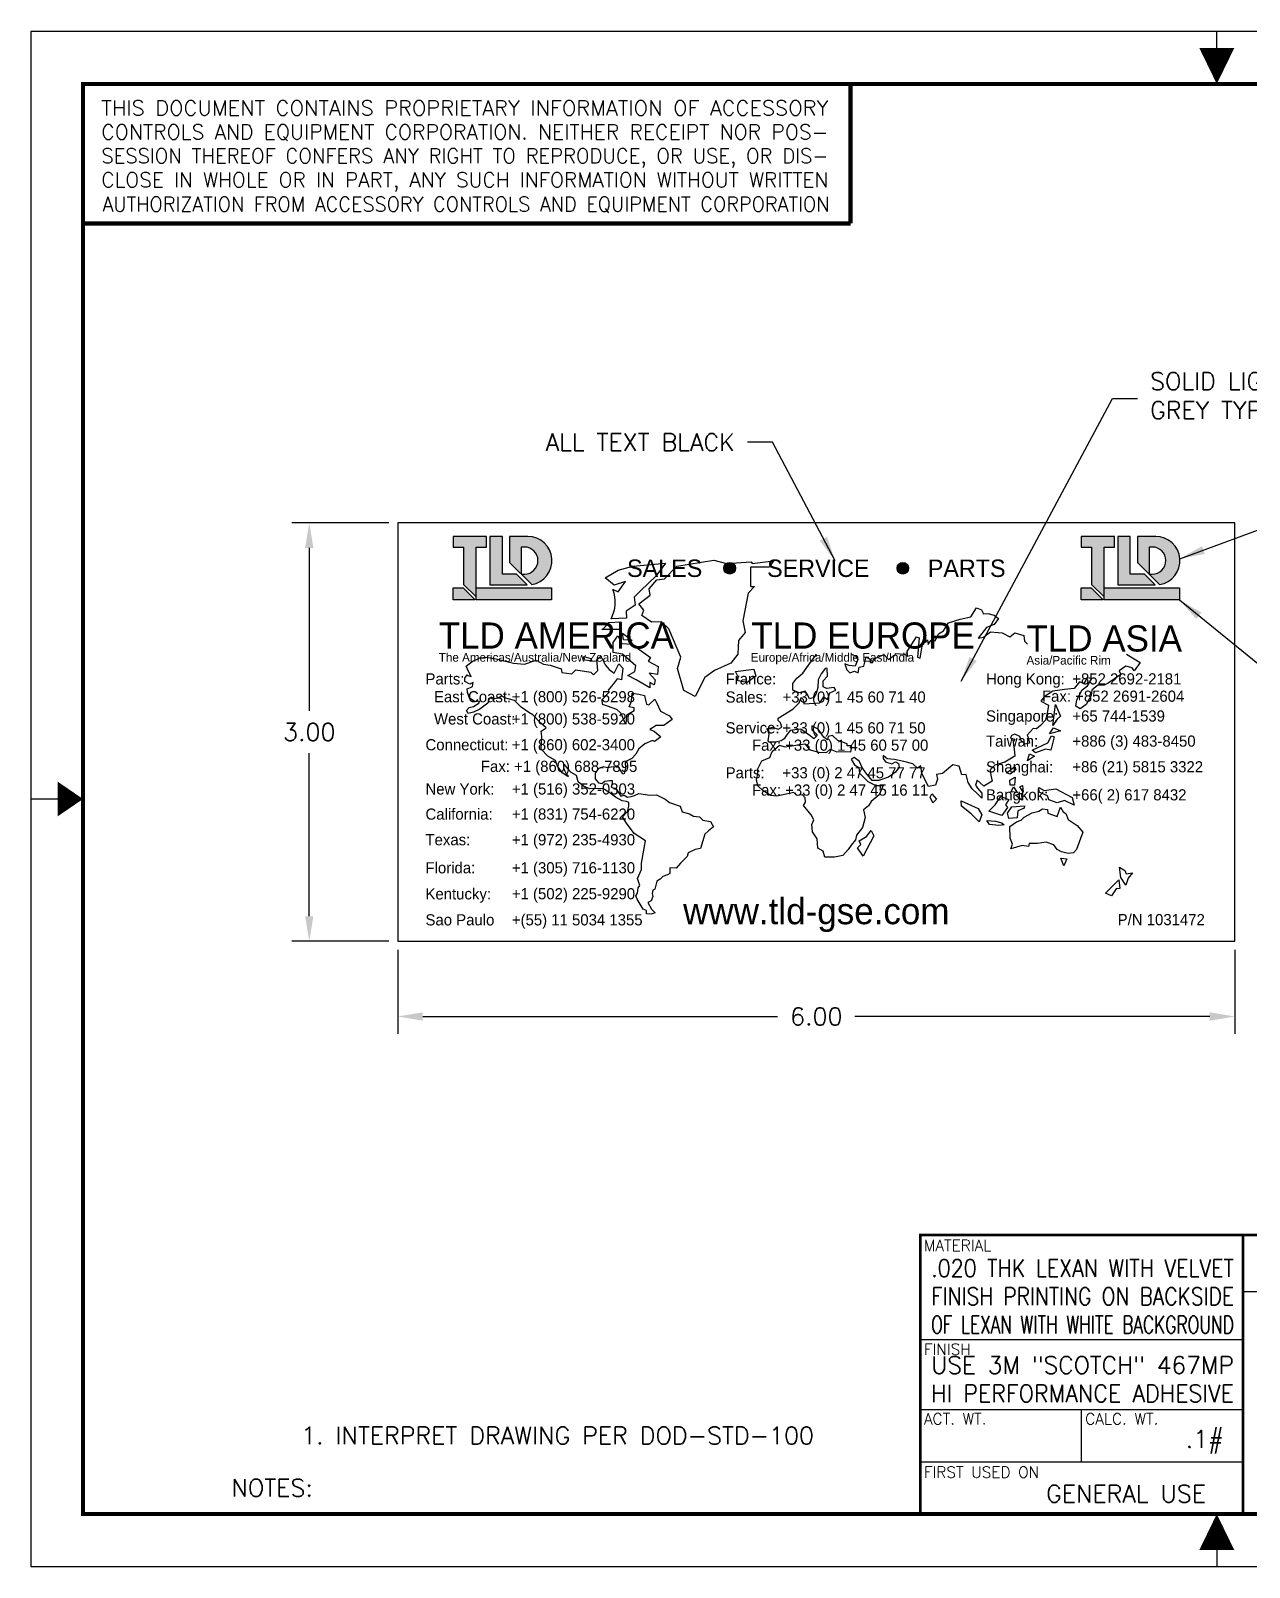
# Model space of a CAD drawing. Extents: x 0 to 17, y 0 to 11.
# Drawn here: x 0 to 8.73, y -0.01 to 11.01 of the extents above; entities that cross this region are included whole.
import ezdxf
from ezdxf.enums import TextEntityAlignment as Align

# ---------------------------------------------------------------- set-up
doc = ezdxf.new("R2010")
doc.units = 0
doc.header["$LTSCALE"] = 0.5
doc.header["$MEASUREMENT"] = 0
doc.layers.get('0').update_dxf_attribs({"linetype": 'CONTINUOUS'})
doc.layers.get('DEFPOINTS').update_dxf_attribs({"linetype": 'CONTINUOUS'})
for name, color, linetype in [('BORDER', 7, 'CONTINUOUS'), ('DIM', 3, 'CONTINUOUS'), ('PHONE', 7, 'CONTINUOUS'), ('TLD', 253, 'CONTINUOUS'), ('TLDBAR', 152, 'CONTINUOUS'), ('WORLD', 254, 'CONTINUOUS')]:
    doc.layers.add(name, color=color, linetype=linetype)
doc.styles.add('FUTURA-BOLD', font='Futurab.TTF', dxfattribs={"height": 0.125})
doc.styles.add('FUTURA-BOLD-SMALL', font='futuram.ttf', dxfattribs={"height": 0.0625})
doc.styles.add('FUTURA-SKINNY', font='Futurali.TTF', dxfattribs={"height": 0.0625})
doc.styles.add('ROMANS', font='ROMANS', dxfattribs={"height": 0.125})
doc.dimstyles.get("Standard").update_dxf_attribs({"dimtxt": 0.18, "dimasz": 0.18, "dimexe": 0.18, "dimexo": 0.0625, "dimgap": 0.09, "dimtad": 0, "dimtih": 1, "dimtoh": 1, "dimdec": 4, "dimzin": 0, "dimtxsty": 'STANDARD', "dimcen": 0.09, "dimazin": 3, "dimtfac": 1, "dimtdec": 4, "dimtofl": 0, "dimtmove": 0, "dimatfit": 3, "dimtolj": 1, "dimtzin": 0})

# ---------------------------------------------------------------- blocks, each defined once
blk = doc.blocks.new('BBORD')
at = {"layer": 'BORDER'}
for p, q in [((17, 11), (0, 11)), ((0, 11), (0, 0)), ((8.5, 10.625), (8.5, 11)), ((0.375, 5.5), (0, 5.5)), ((8.688, 1.969), (10.438, 1.969)), ((6.375, 1.625), (8.688, 1.625)), ((6.375, 1.125), (8.688, 1.125)), ((7.531, 0.75), (7.531, 1.125)), ((6.375, 0.75), (8.688, 0.75)), ((8.5, 0.375), (8.5, 0)), ((0, 0), (17, 0))]:
    blk.add_line(p, q, dxfattribs=at)
for points in [[(8.5, 10.625, 0, 0.25, 0), (8.5, 10.882, 0.25, 0.25, 0)], [(0.375, 5.5, 0, 0.25, 0), (0.192, 5.5, 0.25, 0.25, 0)], [(8.5, 0.375, 0, 0.25, 0), (8.5, 0.118, 0.25, 0.25, 0)]]:
    blk.add_lwpolyline(points, format="xyseb", dxfattribs=at)
at = {"layer": 'BORDER', "const_width": 0.03}
blk.add_lwpolyline([(0.375, 0.375), (0.375, 10.625), (16.625, 10.625), (16.625, 0.375)], close=True, dxfattribs=at)
at = {"layer": 'BORDER'}
for points, const_width in [([(5.875, 10.625), (5.875, 9.625)], 0.03), ([(5.875, 9.625), (0.375, 9.625)], 0.03), ([(16.625, 2.375), (6.375, 2.375), (6.375, 0.375)], 0.02), ([(8.688, 0.375), (8.688, 2.375)], 0.02)]:
    blk.add_lwpolyline(points, dxfattribs=dict(at, const_width=const_width))
at = {"layer": 'BORDER', "color": 9, "style": 'ROMANS'}
for s, width, p, p2 in [('THIS DOCUMENT CONTAINS PROPRIETARY INFORMATION OF ACCESSORY', 0.910192, (0.506, 10.4), (5.716, 10.4)), ('CONTROLS AND EQUIPMENT CORPORATION. NEITHER RECEIPT NOR POS-', 0.883697, (0.506, 10.228), (5.716, 10.228)), ('SESSION THEREOF CONFERS ANY RIGHT TO REPRODUCE, OR USE, OR DIS-', 0.839153, (0.506, 10.057), (5.716, 10.057)), ('CLOSE IN WHOLE OR IN PART, ANY SUCH INFORMATION WITHOUT WRITTEN', 0.861568, (0.506, 9.885), (5.716, 9.885)), ('AUTHORIZATION FROM ACCESSORY CONTROLS AND EQUIPMENT CORPORATION', 0.838471, (0.514, 9.711), (5.724, 9.711))]:
    blk.add_text(s, height=0.106, dxfattribs=dict(at, width=width)).set_placement(p, p2, align=Align.FIT)
for s, p in [('MATERIAL', (6.401, 2.26)), ('FINISH', (6.401, 1.516)), ('ACT. WT.', (6.401, 1.017)), ('CALC. WT.', (7.557, 1.017)), ('FIRST USED ON', (6.401, 0.635))]:
    blk.add_text(s, height=0.08, dxfattribs=at).set_placement(p)
blk = doc.blocks.new('*D7')
at = {"color": 0, "linetype": 'BYBLOCK'}
for p, q in [((3.567, 7.48), (2.871, 7.48)), ((2.996, 7.3), (2.996, 6.133)), ((2.996, 4.66), (2.996, 5.828)), ((3.567, 4.48), (2.871, 4.48))]:
    blk.add_line(p, q, dxfattribs=at)
for points in [[(2.966, 7.3), (3.026, 7.3), (2.996, 7.48)], [(2.966, 4.66), (3.026, 4.66), (2.996, 4.48)]]:
    blk.add_solid(points, dxfattribs=at)
at = {"layer": 'DEFPOINTS', "color": 0, "linetype": 'BYBLOCK'}
for p in [(2.996, 7.48), (3.63, 7.48), (3.63, 4.48)]:
    blk.add_point(p, dxfattribs=at)
at = {"color": 0, "linetype": 'BYBLOCK', "insert": (2.996, 5.98), "char_height": 0.125, "attachment_point": 5, "style": 'ROMANS'}
blk.add_mtext('\\A1;3.00', dxfattribs=at)
blk = doc.blocks.new('*D6')
at = {"color": 0, "linetype": 'BYBLOCK'}
for p, q in [((3.63, 4.418), (3.63, 3.816)), ((9.63, 4.418), (9.63, 3.816)), ((3.81, 3.941), (6.352, 3.941)), ((9.45, 3.941), (6.907, 3.941))]:
    blk.add_line(p, q, dxfattribs=at)
for points in [[(3.81, 3.971), (3.81, 3.911), (3.63, 3.941)], [(9.45, 3.971), (9.45, 3.911), (9.63, 3.941)]]:
    blk.add_solid(points, dxfattribs=at)
at = {"layer": 'DEFPOINTS', "color": 0, "linetype": 'BYBLOCK'}
for p in [(3.63, 4.48), (9.63, 4.48), (9.63, 3.941)]:
    blk.add_point(p, dxfattribs=at)
at = {"color": 0, "linetype": 'BYBLOCK', "insert": (6.63, 3.941), "char_height": 0.125, "attachment_point": 5, "style": 'ROMANS'}
blk.add_mtext('\\A1;6.00', dxfattribs=at)

msp = doc.modelspace()

# ---------------------------------------------------------------- hatches: boundary and pattern name
at = {"layer": 'PHONE'}
for points in [[(4.968, 7.154, 1), (5.051, 7.154, 1)], [(6.209, 7.154, 1), (6.292, 7.154, 1)]]:
    msp.add_hatch(color=256, dxfattribs=at).paths.add_polyline_path(points)
at = {"layer": 'TLD'}
for points in [[(3.192, 7.306), (3.267, 7.306), (3.267, 7.382), (3.028, 7.382), (3.028, 7.306), (3.102, 7.306), (3.102, 7.038), (3.192, 6.949)], [(3.38, 7.382), (3.29, 7.382), (3.29, 7.035), (3.558, 7.035), (3.482, 7.112), (3.38, 7.112)], [(3.432, 7.195), (3.515, 7.112), (3.515, 7.306), (3.538, 7.306, -1), (3.538, 7.112), (3.515, 7.112), (3.59, 7.037, 0.923019), (3.562, 7.382), (3.432, 7.382)], [(7.692, 7.306), (7.767, 7.306), (7.767, 7.382), (7.528, 7.382), (7.528, 7.306), (7.602, 7.306), (7.602, 7.038), (7.692, 6.949)], [(7.88, 7.382), (7.79, 7.382), (7.79, 7.035), (8.058, 7.035), (7.982, 7.112), (7.88, 7.112)], [(7.932, 7.195), (8.015, 7.112), (8.015, 7.306), (8.038, 7.306, -1), (8.038, 7.112), (8.015, 7.112), (8.09, 7.037, 0.923019), (8.062, 7.382), (7.932, 7.382)]]:
    msp.add_hatch(color=256, dxfattribs=at).paths.add_polyline_path(points)
at = {"layer": 'TLDBAR'}
for points in [[(3.186, 6.927), (3.1, 7.014), (3.028, 7.014), (3.028, 6.927)], [(3.732, 7.014), (3.192, 7.014), (3.192, 6.949), (3.192, 6.927), (3.732, 6.927)], [(7.686, 6.927), (7.6, 7.014), (7.528, 7.014), (7.528, 6.927)], [(8.232, 7.014), (7.692, 7.014), (7.692, 6.949), (7.692, 6.927), (8.232, 6.927)]]:
    msp.add_hatch(color=256, dxfattribs=at).paths.add_polyline_path(points)

# ---------------------------------------------------------------- linework, layer by layer
for p, q in [((8.63, 7.48), (2.63, 7.48)), ((2.63, 7.48), (2.63, 4.48)), ((8.63, 4.48), (8.63, 7.48)), ((2.63, 4.48), (8.63, 4.48))]:
    msp.add_line(p, q)
at = {"layer": 'PHONE'}
for centre in [(5.009, 7.154), (6.25, 7.154)]:
    msp.add_circle(centre, 0.0417, dxfattribs=at)
at = {"layer": 'TLD'}
for points in [[(3.192, 7.306), (3.267, 7.306), (3.267, 7.382), (3.028, 7.382), (3.028, 7.306), (3.102, 7.306), (3.102, 7.038), (3.192, 6.949), (3.192, 7.306), (3.192, 7.306), (3.192, 7.306)], [(7.692, 7.306), (7.767, 7.306), (7.767, 7.382), (7.528, 7.382), (7.528, 7.306), (7.602, 7.306), (7.602, 7.038), (7.692, 6.949), (7.692, 7.306), (7.692, 7.306), (7.692, 7.306)]]:
    msp.add_lwpolyline(points, dxfattribs=at)
at = {"layer": 'TLD', "flags": 128}
for points in [[(3.38, 7.382), (3.29, 7.382), (3.29, 7.035), (3.558, 7.035), (3.482, 7.112), (3.38, 7.112), (3.38, 7.382), (3.38, 7.382), (3.38, 7.382)], [(7.88, 7.382), (7.79, 7.382), (7.79, 7.035), (8.058, 7.035), (7.982, 7.112), (7.88, 7.112), (7.88, 7.382), (7.88, 7.382), (7.88, 7.382)]]:
    msp.add_lwpolyline(points, dxfattribs=at)
for points in [[(3.59, 7.037, 0.923019), (3.562, 7.382), (3.432, 7.382), (3.432, 7.195)], [(8.09, 7.037, 0.923019), (8.062, 7.382), (7.932, 7.382), (7.932, 7.195)], [(3.538, 7.112, 1), (3.538, 7.306), (3.515, 7.306), (3.515, 7.112)], [(8.038, 7.112, 1), (8.038, 7.306), (8.015, 7.306), (8.015, 7.112)]]:
    msp.add_lwpolyline(points, format="xyb", close=True, dxfattribs=at)
at = {"layer": 'TLDBAR', "color": 152}
for points in [[(3.028, 7.014), (3.1, 7.014), (3.186, 6.927), (3.028, 6.927), (3.028, 7.014), (3.028, 7.014), (3.028, 7.014)], [(3.192, 7.014), (3.732, 7.014), (3.732, 6.927), (3.192, 6.927), (3.192, 7.014), (3.192, 7.014), (3.192, 7.014)], [(7.528, 7.014), (7.6, 7.014), (7.686, 6.927), (7.528, 6.927), (7.528, 7.014), (7.528, 7.014), (7.528, 7.014)], [(7.692, 7.014), (8.232, 7.014), (8.232, 6.927), (7.692, 6.927), (7.692, 7.014), (7.692, 7.014), (7.692, 7.014)]]:
    msp.add_lwpolyline(points, dxfattribs=at)
at = {"layer": 'WORLD'}
for p, q in [((4.209, 7.139), (4.316, 7.17)), ((4.316, 7.17), (4.548, 7.19)), ((4.548, 7.19), (4.479, 7.098)), ((4.543, 7.078), (4.63, 7.17)), ((4.63, 7.17), (4.895, 7.211)), ((4.895, 7.211), (4.987, 7.188)), ((4.987, 7.188), (5.163, 7.2)), ((5.16, 7.022), (5.16, 7.163)), ((5.16, 7.163), (5.294, 7.163)), ((5.163, 7.2), (5.17, 7.188)), ((5.17, 7.188), (5.323, 7.208)), ((5.323, 7.208), (5.294, 7.163)), ((4.117, 7.086), (4.209, 7.139)), ((4.181, 7.032), (4.117, 7.086)), ((4.263, 7.06), (4.181, 7.032)), ((4.209, 6.984), (4.263, 7.06)), ((4.479, 7.098), (4.372, 6.994)), ((4.431, 7.007), (4.487, 7.07)), ((4.487, 7.07), (4.543, 7.078)), ((4.173, 7.002), (4.209, 6.984)), ((4.372, 6.994), (4.324, 6.946)), ((4.324, 6.946), (4.331, 6.889)), ((4.359, 6.9), (4.439, 6.961)), ((4.439, 6.961), (4.431, 7.007)), ((5.142, 6.976), (5.104, 6.777)), ((5.188, 7.022), (5.142, 6.976)), ((5.16, 7.022), (5.188, 7.022)), ((4.331, 6.889), (4.268, 6.846)), ((4.268, 6.846), (4.27, 6.795)), ((4.393, 6.854), (4.359, 6.9)), ((4.38, 6.816), (4.393, 6.854)), ((6.738, 6.805), (6.779, 6.87)), ((6.779, 6.87), (6.813, 6.855)), ((6.813, 6.855), (6.827, 6.827)), ((6.827, 6.827), (6.859, 6.829)), ((6.859, 6.829), (6.904, 6.817)), ((4.143, 6.765), (4.229, 6.77)), ((4.27, 6.795), (4.159, 6.791)), ((4.229, 6.77), (4.224, 6.714)), ((4.449, 6.767), (4.38, 6.816)), ((4.52, 6.77), (4.449, 6.767)), ((4.574, 6.719), (4.52, 6.77)), ((4.658, 6.517), (4.574, 6.719)), ((5.104, 6.777), (5.119, 6.693)), ((6.541, 6.706), (6.577, 6.762)), ((6.577, 6.762), (6.661, 6.788)), ((6.661, 6.788), (6.738, 6.805)), ((6.849, 6.73), (6.79, 6.653)), ((6.904, 6.75), (6.849, 6.73)), ((6.904, 6.817), (6.936, 6.793)), ((6.936, 6.793), (6.904, 6.75)), ((4.224, 6.714), (4.094, 6.714)), ((4.173, 6.622), (4.207, 6.67)), ((4.173, 6.551), (4.173, 6.622)), ((4.207, 6.67), (4.235, 6.614)), ((4.235, 6.614), (4.308, 6.609)), ((4.242, 6.688), (4.311, 6.637)), ((4.247, 6.64), (4.242, 6.688)), ((4.311, 6.637), (4.247, 6.64)), ((4.308, 6.609), (4.441, 6.515)), ((5.073, 6.635), (5.068, 6.538)), ((5.119, 6.693), (5.073, 6.635)), ((6.282, 6.557), (6.349, 6.663)), ((6.349, 6.663), (6.366, 6.654)), ((6.366, 6.654), (6.356, 6.517)), ((6.375, 6.509), (6.395, 6.639)), ((6.395, 6.639), (6.416, 6.625)), ((6.416, 6.625), (6.426, 6.642)), ((6.426, 6.642), (6.431, 6.608)), ((6.431, 6.608), (6.452, 6.639)), ((6.452, 6.639), (6.481, 6.634)), ((6.481, 6.634), (6.505, 6.685)), ((6.505, 6.685), (6.541, 6.706)), ((6.79, 6.653), (6.827, 6.661)), ((6.827, 6.661), (6.878, 6.697)), ((6.878, 6.697), (6.933, 6.694)), ((6.933, 6.694), (6.962, 6.692)), ((6.962, 6.692), (7.017, 6.663)), ((7.017, 6.663), (7.053, 6.692)), ((7.053, 6.692), (7.116, 6.673)), ((7.116, 6.673), (7.121, 6.632)), ((7.121, 6.632), (7.143, 6.61)), ((3.164, 6.485), (3.219, 6.511)), ((3.219, 6.511), (3.265, 6.516)), ((3.265, 6.516), (3.335, 6.504)), ((3.335, 6.504), (3.392, 6.49)), ((3.959, 6.497), (3.964, 6.522)), ((3.964, 6.522), (4.015, 6.507)), ((4.015, 6.507), (4.02, 6.489)), ((4.056, 6.499), (4.085, 6.523)), ((4.063, 6.42), (4.056, 6.499)), ((4.085, 6.523), (4.116, 6.461)), ((4.24, 6.538), (4.173, 6.551)), ((4.337, 6.454), (4.24, 6.538)), ((4.441, 6.515), (4.426, 6.489)), ((4.635, 6.436), (4.658, 6.517)), ((5.068, 6.538), (5.017, 6.474)), ((5.587, 6.476), (5.623, 6.526)), ((5.623, 6.526), (5.631, 6.537)), ((5.881, 6.537), (5.914, 6.524)), ((5.928, 6.5), (5.909, 6.452)), ((5.914, 6.524), (5.928, 6.5)), ((5.971, 6.452), (5.988, 6.519)), ((5.988, 6.519), (6.017, 6.502)), ((6.017, 6.502), (6.017, 6.478)), ((6.036, 6.478), (6.039, 6.502)), ((6.039, 6.502), (6.113, 6.536)), ((6.113, 6.536), (6.147, 6.5)), ((6.147, 6.5), (6.197, 6.536)), ((6.197, 6.536), (6.197, 6.543)), ((6.197, 6.543), (6.265, 6.538)), ((6.265, 6.538), (6.286, 6.524)), ((6.286, 6.524), (6.282, 6.557)), ((6.356, 6.517), (6.375, 6.509)), ((7.853, 6.537), (7.95, 6.478)), ((3.111, 6.367), (3.128, 6.391)), ((3.121, 6.451), (3.164, 6.485)), ((3.14, 6.41), (3.121, 6.451)), ((3.128, 6.391), (3.133, 6.386)), ((3.157, 6.377), (3.14, 6.41)), ((3.392, 6.49), (3.46, 6.473)), ((3.46, 6.473), (3.539, 6.466)), ((3.539, 6.466), (3.623, 6.495)), ((3.623, 6.495), (3.674, 6.466)), ((3.674, 6.466), (3.722, 6.459)), ((3.722, 6.459), (3.801, 6.432)), ((3.801, 6.432), (3.806, 6.406)), ((3.806, 6.406), (3.878, 6.398)), ((3.878, 6.398), (3.907, 6.425)), ((3.907, 6.425), (4.015, 6.408)), ((4.02, 6.489), (3.959, 6.497)), ((4.015, 6.408), (4.034, 6.389)), ((4.034, 6.389), (4.063, 6.42)), ((4.116, 6.461), (4.145, 6.427)), ((4.145, 6.427), (4.181, 6.403)), ((4.181, 6.403), (4.215, 6.468)), ((4.215, 6.468), (4.244, 6.437)), ((4.244, 6.437), (4.234, 6.355)), ((4.278, 6.385), (4.329, 6.413)), ((4.329, 6.413), (4.337, 6.454)), ((4.426, 6.489), (4.497, 6.449)), ((4.492, 6.392), (4.433, 6.403)), ((4.433, 6.403), (4.474, 6.354)), ((4.497, 6.449), (4.492, 6.392)), ((4.681, 6.278), (4.635, 6.436)), ((4.9, 6.42), (4.831, 6.37)), ((5.017, 6.474), (4.9, 6.42)), ((5.05, 6.413), (5.181, 6.431)), ((5.071, 6.375), (5.05, 6.413)), ((5.181, 6.431), (5.196, 6.38)), ((5.49, 6.365), (5.534, 6.401)), ((5.534, 6.401), (5.587, 6.476)), ((5.664, 6.396), (5.644, 6.353)), ((5.695, 6.437), (5.664, 6.396)), ((5.707, 6.435), (5.695, 6.437)), ((5.709, 6.38), (5.707, 6.435)), ((5.866, 6.456), (5.834, 6.468)), ((5.834, 6.468), (5.849, 6.425)), ((5.849, 6.425), (5.87, 6.404)), ((5.909, 6.452), (5.866, 6.456)), ((5.87, 6.404), (5.904, 6.416)), ((5.904, 6.416), (5.93, 6.404)), ((5.93, 6.404), (5.938, 6.444)), ((5.938, 6.444), (5.971, 6.452)), ((6.017, 6.478), (6.036, 6.478)), ((7.813, 6.392), (7.722, 6.331)), ((7.847, 6.452), (7.801, 6.418)), ((7.801, 6.418), (7.813, 6.392)), ((7.893, 6.44), (7.847, 6.452)), ((7.909, 6.418), (7.893, 6.44)), ((7.95, 6.478), (7.909, 6.418)), ((3.111, 6.343), (3.111, 6.367)), ((3.147, 6.322), (3.111, 6.343)), ((3.128, 6.29), (3.152, 6.3)), ((3.13, 6.266), (3.128, 6.29)), ((3.133, 6.386), (3.157, 6.377)), ((3.171, 6.334), (3.147, 6.322)), ((3.152, 6.3), (3.166, 6.307)), ((3.166, 6.307), (3.171, 6.334)), ((4.174, 6.322), (4.138, 6.281)), ((4.138, 6.281), (4.145, 6.266)), ((4.203, 6.362), (4.174, 6.322)), ((4.234, 6.355), (4.203, 6.362)), ((4.339, 6.354), (4.278, 6.385)), ((4.436, 6.296), (4.339, 6.354)), ((4.436, 6.336), (4.436, 6.296)), ((4.469, 6.319), (4.436, 6.336)), ((4.474, 6.354), (4.469, 6.319)), ((4.762, 6.234), (4.681, 6.278)), ((4.831, 6.37), (4.762, 6.234)), ((5.068, 6.347), (5.071, 6.375)), ((5.135, 6.336), (5.068, 6.347)), ((5.196, 6.38), (5.135, 6.336)), ((5.462, 6.327), (5.49, 6.365)), ((5.462, 6.279), (5.462, 6.327)), ((5.507, 6.262), (5.462, 6.279)), ((5.64, 6.298), (5.628, 6.255)), ((5.644, 6.353), (5.64, 6.298)), ((5.678, 6.348), (5.709, 6.38)), ((5.68, 6.303), (5.678, 6.348)), ((5.704, 6.293), (5.68, 6.303)), ((5.757, 6.3), (5.704, 6.293)), ((5.726, 6.262), (5.769, 6.281)), ((5.769, 6.281), (5.757, 6.3)), ((7.409, 6.286), (7.325, 6.274)), ((7.477, 6.291), (7.409, 6.286)), ((7.515, 6.339), (7.477, 6.291)), ((7.496, 6.211), (7.534, 6.283)), ((7.546, 6.329), (7.515, 6.339)), ((7.534, 6.283), (7.573, 6.312)), ((7.57, 6.368), (7.546, 6.329)), ((7.604, 6.363), (7.57, 6.368)), ((7.573, 6.312), (7.604, 6.363)), ((7.604, 6.281), (7.599, 6.243)), ((7.647, 6.315), (7.604, 6.281)), ((7.693, 6.315), (7.647, 6.315)), ((7.722, 6.331), (7.693, 6.315)), ((3.145, 6.223), (3.13, 6.266)), ((3.186, 6.197), (3.145, 6.223)), ((3.174, 6.163), (3.212, 6.187)), ((3.215, 6.201), (3.186, 6.197)), ((3.212, 6.187), (3.215, 6.201)), ((3.275, 6.187), (3.219, 6.144)), ((3.282, 6.213), (3.275, 6.187)), ((3.301, 6.23), (3.282, 6.213)), ((3.308, 6.216), (3.301, 6.23)), ((3.354, 6.223), (3.308, 6.216)), ((3.373, 6.24), (3.354, 6.223)), ((3.395, 6.225), (3.373, 6.24)), ((3.467, 6.206), (3.395, 6.225)), ((3.515, 6.158), (3.467, 6.206)), ((4.145, 6.266), (4.092, 6.211)), ((4.092, 6.211), (4.095, 6.18)), ((4.095, 6.18), (4.131, 6.168)), ((4.131, 6.168), (4.198, 6.144)), ((4.289, 6.16), (4.306, 6.201)), ((4.306, 6.201), (4.311, 6.259)), ((4.311, 6.259), (4.357, 6.252)), ((4.357, 6.252), (4.398, 6.242)), ((4.398, 6.242), (4.405, 6.209)), ((4.405, 6.209), (4.414, 6.18)), ((4.414, 6.18), (4.429, 6.175)), ((4.429, 6.175), (4.472, 6.216)), ((4.472, 6.216), (4.486, 6.187)), ((4.486, 6.187), (4.513, 6.129)), ((5.462, 6.144), (5.488, 6.17)), ((5.488, 6.17), (5.507, 6.19)), ((5.551, 6.274), (5.507, 6.262)), ((5.507, 6.19), (5.522, 6.228)), ((5.522, 6.228), (5.536, 6.214)), ((5.536, 6.214), (5.541, 6.182)), ((5.541, 6.182), (5.62, 6.187)), ((5.57, 6.245), (5.551, 6.274)), ((5.582, 6.219), (5.57, 6.245)), ((5.613, 6.228), (5.582, 6.219)), ((5.628, 6.255), (5.613, 6.228)), ((5.62, 6.187), (5.656, 6.19)), ((5.656, 6.19), (5.685, 6.233)), ((5.685, 6.233), (5.709, 6.214)), ((5.709, 6.214), (5.726, 6.262)), ((7.263, 6.233), (7.239, 6.202)), ((7.239, 6.202), (7.294, 6.173)), ((7.325, 6.274), (7.263, 6.233)), ((7.294, 6.173), (7.287, 6.127)), ((7.325, 6.026), (7.343, 6.177)), ((7.343, 6.177), (7.379, 6.093)), ((7.489, 6.166), (7.496, 6.211)), ((7.563, 6.178), (7.522, 6.146)), ((7.599, 6.243), (7.563, 6.178)), ((3.123, 6.134), (3.142, 6.156)), ((3.135, 6.112), (3.123, 6.134)), ((3.174, 6.122), (3.135, 6.112)), ((3.142, 6.156), (3.174, 6.163)), ((3.219, 6.144), (3.174, 6.122)), ((3.57, 6.12), (3.515, 6.158)), ((3.599, 6.103), (3.57, 6.12)), ((3.655, 6.043), (3.599, 6.103)), ((4.198, 6.144), (4.229, 6.115)), ((4.229, 6.115), (4.26, 6.04)), ((4.268, 6.038), (4.272, 6.103)), ((4.272, 6.103), (4.325, 6.134)), ((4.325, 6.153), (4.289, 6.16)), ((4.325, 6.134), (4.325, 6.153)), ((4.513, 6.129), (4.578, 6.096)), ((4.597, 6.069), (4.563, 6.045)), ((4.578, 6.096), (4.597, 6.069)), ((5.356, 6.079), (5.462, 6.144)), ((5.356, 6.062), (5.356, 6.079)), ((5.373, 6.045), (5.356, 6.062)), ((7.272, 6.065), (7.236, 6.026)), ((7.287, 6.127), (7.272, 6.065)), ((7.356, 6.072), (7.325, 6.026)), ((7.379, 6.093), (7.356, 6.072)), ((7.522, 6.146), (7.489, 6.166)), ((3.693, 6.011), (3.655, 6.043)), ((3.657, 5.987), (3.693, 6.011)), ((3.664, 5.947), (3.657, 5.987)), ((4.26, 6.04), (4.268, 6.038)), ((4.482, 6.026), (4.436, 5.999)), ((4.436, 5.999), (4.467, 5.985)), ((4.467, 5.985), (4.503, 5.954)), ((4.537, 6.028), (4.482, 6.026)), ((4.503, 5.954), (4.513, 5.942)), ((4.563, 6.045), (4.537, 6.028)), ((5.276, 6.002), (5.317, 6.014)), ((5.286, 5.985), (5.276, 6.002)), ((5.284, 5.916), (5.293, 5.964)), ((5.293, 5.964), (5.286, 5.985)), ((5.317, 6.014), (5.356, 6)), ((5.356, 6), (5.382, 6.014)), ((5.382, 6.014), (5.373, 6.045)), ((5.416, 5.957), (5.399, 5.932)), ((5.442, 5.99), (5.416, 5.957)), ((5.476, 5.995), (5.442, 5.99)), ((5.519, 6), (5.476, 5.995)), ((5.587, 5.952), (5.519, 6)), ((5.613, 5.932), (5.587, 5.952)), ((5.644, 6), (5.599, 6.024)), ((5.599, 6.024), (5.599, 5.995)), ((5.599, 5.995), (5.623, 5.971)), ((5.635, 5.954), (5.613, 5.932)), ((5.623, 5.971), (5.635, 5.954)), ((5.685, 5.942), (5.644, 6)), ((5.716, 5.949), (5.709, 5.925)), ((5.745, 5.954), (5.716, 5.949)), ((5.784, 5.92), (5.745, 5.954)), ((7.029, 5.954), (7.022, 5.935)), ((7.053, 5.964), (7.029, 5.954)), ((7.089, 5.949), (7.053, 5.964)), ((7.097, 5.916), (7.089, 5.949)), ((7.183, 6.005), (7.142, 5.957)), ((7.142, 5.957), (7.147, 5.94)), ((7.207, 6.002), (7.183, 6.005)), ((7.236, 6.026), (7.207, 6.002)), ((7.289, 5.902), (7.315, 5.953)), ((7.302, 5.968), (7.33, 6.009)), ((7.379, 5.988), (7.302, 5.968)), ((7.315, 5.953), (7.335, 5.945)), ((7.33, 6.009), (7.379, 5.988)), ((3.659, 5.858), (3.664, 5.947)), ((3.707, 5.807), (3.659, 5.858)), ((4.359, 5.86), (4.337, 5.822)), ((4.4, 5.896), (4.359, 5.86)), ((4.455, 5.92), (4.4, 5.896)), ((4.47, 5.911), (4.455, 5.92)), ((4.513, 5.942), (4.47, 5.911)), ((5.293, 5.908), (5.284, 5.916)), ((5.337, 5.908), (5.293, 5.908)), ((5.298, 5.798), (5.313, 5.841)), ((5.313, 5.841), (5.365, 5.887)), ((5.377, 5.918), (5.337, 5.908)), ((5.365, 5.887), (5.404, 5.875)), ((5.399, 5.932), (5.377, 5.918)), ((5.404, 5.875), (5.548, 5.896)), ((5.548, 5.896), (5.584, 5.853)), ((5.584, 5.853), (5.647, 5.836)), ((5.709, 5.925), (5.685, 5.942)), ((5.702, 5.834), (5.729, 5.856)), ((5.729, 5.856), (5.777, 5.839)), ((5.777, 5.839), (5.839, 5.841)), ((5.851, 5.896), (5.784, 5.92)), ((5.839, 5.841), (5.878, 5.839)), ((5.851, 5.88), (5.851, 5.896)), ((5.88, 5.882), (5.851, 5.88)), ((5.878, 5.839), (5.885, 5.868)), ((5.885, 5.868), (5.88, 5.882)), ((7.022, 5.935), (7.053, 5.928)), ((7.053, 5.928), (7.041, 5.908)), ((7.041, 5.908), (7.049, 5.856)), ((7.049, 5.856), (7.053, 5.808)), ((7.126, 5.892), (7.097, 5.916)), ((7.157, 5.899), (7.126, 5.892)), ((7.147, 5.94), (7.157, 5.899)), ((7.177, 5.851), (7.289, 5.902)), ((7.2, 5.83), (7.177, 5.851)), ((7.272, 5.856), (7.2, 5.83)), ((7.31, 5.851), (7.272, 5.856)), ((7.335, 5.945), (7.31, 5.851)), ((3.76, 5.776), (3.707, 5.807)), ((3.772, 5.74), (3.76, 5.776)), ((3.808, 5.687), (3.772, 5.74)), ((3.818, 5.747), (3.818, 5.723)), ((3.828, 5.745), (3.818, 5.747)), ((3.849, 5.716), (3.828, 5.745)), ((4.102, 5.73), (4.066, 5.716)), ((4.133, 5.723), (4.102, 5.73)), ((4.174, 5.73), (4.133, 5.723)), ((4.215, 5.725), (4.174, 5.73)), ((4.27, 5.771), (4.26, 5.759)), ((4.26, 5.759), (4.263, 5.723)), ((4.309, 5.79), (4.27, 5.771)), ((4.337, 5.822), (4.309, 5.79)), ((5.212, 5.716), (5.224, 5.745)), ((5.224, 5.745), (5.24, 5.774)), ((5.24, 5.774), (5.298, 5.798)), ((5.647, 5.836), (5.702, 5.834)), ((5.902, 5.798), (5.88, 5.786)), ((5.88, 5.786), (5.904, 5.745)), ((5.94, 5.769), (5.902, 5.798)), ((5.904, 5.745), (5.935, 5.726)), ((5.959, 5.726), (5.94, 5.769)), ((6.137, 5.788), (6.108, 5.812)), ((6.108, 5.812), (6.108, 5.791)), ((6.108, 5.791), (6.125, 5.767)), ((6.125, 5.767), (6.171, 5.752)), ((6.19, 5.783), (6.137, 5.788)), ((6.171, 5.752), (6.197, 5.767)), ((6.258, 5.769), (6.19, 5.783)), ((6.197, 5.767), (6.219, 5.755)), ((6.224, 5.728), (6.197, 5.692)), ((6.219, 5.755), (6.224, 5.728)), ((6.322, 5.752), (6.258, 5.769)), ((6.356, 5.721), (6.322, 5.752)), ((6.378, 5.738), (6.356, 5.721)), ((6.385, 5.683), (6.378, 5.738)), ((6.609, 5.745), (6.534, 5.683)), ((6.654, 5.735), (6.609, 5.745)), ((6.673, 5.673), (6.654, 5.735)), ((6.909, 5.743), (6.875, 5.709)), ((6.981, 5.764), (6.909, 5.743)), ((7.053, 5.808), (6.981, 5.764)), ((6.994, 5.687), (7.052, 5.733)), ((7.052, 5.733), (7.06, 5.708)), ((7.144, 5.774), (7.157, 5.823)), ((7.193, 5.807), (7.144, 5.774)), ((7.157, 5.823), (7.193, 5.807)), ((3.849, 5.661), (3.808, 5.687)), ((3.818, 5.723), (3.828, 5.699)), ((3.828, 5.699), (3.837, 5.68)), ((3.837, 5.68), (3.854, 5.663)), ((3.873, 5.689), (3.849, 5.716)), ((3.854, 5.663), (3.849, 5.661)), ((3.912, 5.668), (3.873, 5.689)), ((3.924, 5.622), (3.912, 5.668)), ((3.962, 5.593), (3.924, 5.622)), ((4.066, 5.716), (4.046, 5.685)), ((4.046, 5.685), (4.046, 5.644)), ((4.046, 5.644), (4.068, 5.615)), ((4.092, 5.61), (4.114, 5.627)), ((4.114, 5.627), (4.147, 5.632)), ((4.147, 5.632), (4.167, 5.632)), ((4.167, 5.632), (4.167, 5.61)), ((4.234, 5.694), (4.215, 5.725)), ((4.244, 5.677), (4.234, 5.694)), ((4.253, 5.68), (4.244, 5.677)), ((4.263, 5.723), (4.253, 5.68)), ((5.202, 5.639), (5.212, 5.678)), ((5.212, 5.594), (5.202, 5.639)), ((5.212, 5.678), (5.212, 5.716)), ((5.935, 5.726), (5.94, 5.685)), ((5.94, 5.685), (5.998, 5.625)), ((5.986, 5.687), (5.959, 5.726)), ((6.031, 5.632), (5.986, 5.687)), ((5.998, 5.625), (6.056, 5.596)), ((6.077, 5.632), (6.031, 5.632)), ((6.147, 5.656), (6.077, 5.632)), ((6.197, 5.692), (6.147, 5.656)), ((6.435, 5.589), (6.385, 5.683)), ((6.498, 5.642), (6.484, 5.598)), ((6.534, 5.683), (6.491, 5.675)), ((6.491, 5.675), (6.498, 5.642)), ((6.705, 5.675), (6.673, 5.673)), ((6.719, 5.618), (6.705, 5.675)), ((6.746, 5.572), (6.719, 5.618)), ((6.782, 5.634), (6.77, 5.598)), ((6.803, 5.615), (6.782, 5.634)), ((6.89, 5.627), (6.83, 5.591)), ((6.875, 5.709), (6.88, 5.67)), ((6.88, 5.67), (6.89, 5.627)), ((7.019, 5.677), (6.994, 5.687)), ((7.017, 5.634), (7.055, 5.657)), ((7.019, 5.598), (7.017, 5.634)), ((7.06, 5.708), (7.019, 5.677)), ((7.055, 5.657), (7.05, 5.598)), ((4.008, 5.572), (3.962, 5.593)), ((4.1, 5.576), (4.008, 5.572)), ((4.068, 5.615), (4.092, 5.61)), ((4.143, 5.548), (4.1, 5.576)), ((4.191, 5.514), (4.143, 5.548)), ((4.167, 5.61), (4.159, 5.586)), ((4.159, 5.586), (4.196, 5.574)), ((4.239, 5.488), (4.191, 5.514)), ((4.196, 5.574), (4.217, 5.54)), ((4.217, 5.54), (4.229, 5.521)), ((4.229, 5.521), (4.253, 5.528)), ((4.253, 5.528), (4.277, 5.512)), ((4.277, 5.512), (4.304, 5.519)), ((4.304, 5.519), (4.328, 5.524)), ((4.328, 5.524), (4.359, 5.54)), ((4.359, 5.54), (4.436, 5.528)), ((4.436, 5.528), (4.484, 5.531)), ((4.484, 5.531), (4.547, 5.5)), ((5.248, 5.558), (5.212, 5.594)), ((5.303, 5.524), (5.248, 5.558)), ((5.346, 5.521), (5.303, 5.524)), ((5.469, 5.546), (5.346, 5.521)), ((5.493, 5.524), (5.469, 5.546)), ((5.531, 5.531), (5.493, 5.524)), ((5.551, 5.509), (5.531, 5.531)), ((5.553, 5.478), (5.551, 5.509)), ((6.08, 5.531), (6.024, 5.483)), ((6.056, 5.596), (6.108, 5.596)), ((6.108, 5.596), (6.08, 5.531)), ((6.484, 5.598), (6.435, 5.589)), ((6.445, 5.512), (6.458, 5.537)), ((6.466, 5.473), (6.445, 5.512)), ((6.458, 5.537), (6.491, 5.499)), ((6.784, 5.536), (6.746, 5.572)), ((6.77, 5.598), (6.784, 5.577)), ((6.784, 5.577), (6.815, 5.541)), ((6.815, 5.507), (6.784, 5.536)), ((6.83, 5.591), (6.803, 5.615)), ((6.815, 5.541), (6.815, 5.507)), ((6.912, 5.458), (6.953, 5.517)), ((6.953, 5.517), (7.009, 5.496)), ((7.05, 5.598), (7.019, 5.598)), ((7.027, 5.552), (7.042, 5.588)), ((7.07, 5.547), (7.027, 5.552)), ((7.042, 5.588), (7.07, 5.547)), ((7.057, 5.527), (7.101, 5.542)), ((7.103, 5.491), (7.057, 5.527)), ((7.088, 5.588), (7.108, 5.596)), ((7.113, 5.55), (7.088, 5.588)), ((7.101, 5.542), (7.103, 5.491)), ((7.108, 5.596), (7.113, 5.55)), ((7.227, 5.549), (7.225, 5.582)), ((7.225, 5.582), (7.263, 5.562)), ((7.286, 5.523), (7.227, 5.549)), ((7.263, 5.562), (7.347, 5.574)), ((7.296, 5.495), (7.286, 5.523)), ((7.347, 5.574), (7.464, 5.511)), ((7.464, 5.511), (7.477, 5.455)), ((4.27, 5.483), (4.239, 5.488)), ((4.241, 5.372), (4.277, 5.411)), ((4.287, 5.475), (4.27, 5.483)), ((4.277, 5.411), (4.287, 5.449)), ((4.287, 5.449), (4.287, 5.475)), ((4.547, 5.5), (4.578, 5.475)), ((4.578, 5.475), (4.655, 5.449)), ((4.655, 5.449), (4.669, 5.408)), ((4.669, 5.408), (4.722, 5.394)), ((5.539, 5.454), (5.553, 5.478)), ((5.594, 5.387), (5.539, 5.454)), ((6.003, 5.452), (5.967, 5.423)), ((5.967, 5.423), (5.981, 5.368)), ((6.024, 5.483), (6.003, 5.452)), ((6.491, 5.499), (6.466, 5.473)), ((6.67, 5.448), (6.667, 5.486)), ((6.667, 5.486), (6.79, 5.433)), ((6.739, 5.394), (6.67, 5.448)), ((6.79, 5.433), (6.815, 5.387)), ((6.866, 5.412), (6.912, 5.458)), ((6.96, 5.382), (6.866, 5.412)), ((7.001, 5.44), (6.96, 5.382)), ((7.009, 5.496), (6.986, 5.458)), ((6.986, 5.458), (7.001, 5.44)), ((7.001, 5.399), (7.032, 5.443)), ((7.009, 5.361), (7.001, 5.399)), ((7.032, 5.443), (7.121, 5.45)), ((7.073, 5.415), (7.07, 5.366)), ((7.119, 5.435), (7.073, 5.415)), ((7.121, 5.45), (7.119, 5.435)), ((7.119, 5.369), (7.177, 5.4)), ((7.177, 5.4), (7.225, 5.412)), ((7.225, 5.412), (7.251, 5.429)), ((7.251, 5.429), (7.287, 5.424)), ((7.287, 5.424), (7.29, 5.398)), ((7.29, 5.398), (7.355, 5.374)), ((7.355, 5.472), (7.296, 5.495)), ((7.408, 5.49), (7.355, 5.472)), ((7.355, 5.374), (7.381, 5.441)), ((7.381, 5.441), (7.4, 5.408)), ((7.4, 5.408), (7.417, 5.396)), ((7.477, 5.455), (7.408, 5.49)), ((4.27, 5.326), (4.241, 5.372)), ((4.325, 5.252), (4.27, 5.326)), ((4.722, 5.394), (4.749, 5.377)), ((4.749, 5.377), (4.792, 5.372)), ((4.792, 5.372), (4.816, 5.348)), ((4.816, 5.348), (4.871, 5.338)), ((4.893, 5.3), (4.857, 5.271)), ((4.871, 5.338), (4.893, 5.3)), ((5.611, 5.351), (5.594, 5.387)), ((5.599, 5.317), (5.611, 5.351)), ((5.603, 5.264), (5.599, 5.317)), ((5.962, 5.296), (5.918, 5.24)), ((5.981, 5.368), (5.962, 5.296)), ((6.797, 5.336), (6.739, 5.394)), ((6.815, 5.387), (6.797, 5.336)), ((6.871, 5.318), (6.853, 5.346)), ((6.853, 5.346), (6.915, 5.341)), ((6.938, 5.31), (6.871, 5.318)), ((6.915, 5.341), (6.96, 5.328)), ((6.976, 5.315), (6.938, 5.31)), ((6.96, 5.328), (6.976, 5.315)), ((7.07, 5.366), (7.009, 5.361)), ((7.016, 5.304), (7.064, 5.336)), ((7.02, 5.22), (7.016, 5.304)), ((7.064, 5.336), (7.097, 5.348)), ((7.097, 5.348), (7.119, 5.369)), ((7.417, 5.396), (7.436, 5.352)), ((7.436, 5.352), (7.499, 5.309)), ((7.499, 5.309), (7.54, 5.263)), ((4.405, 5.199), (4.325, 5.252)), ((4.378, 5.04), (4.405, 5.199)), ((4.83, 5.247), (4.799, 5.146)), ((4.857, 5.271), (4.83, 5.247)), ((5.635, 5.214), (5.603, 5.264)), ((5.642, 5.147), (5.635, 5.214)), ((5.911, 5.207), (5.88, 5.168)), ((5.918, 5.24), (5.911, 5.207)), ((5.938, 5.201), (5.989, 5.231)), ((5.948, 5.175), (5.938, 5.201)), ((6.043, 5.236), (5.966, 5.091)), ((5.989, 5.231), (6.022, 5.275)), ((6.022, 5.275), (6.043, 5.236)), ((7.037, 5.177), (7.02, 5.22)), ((7.025, 5.143), (7.037, 5.177)), ((7.155, 5.182), (7.15, 5.16)), ((7.215, 5.182), (7.155, 5.182)), ((7.278, 5.191), (7.215, 5.182)), ((7.333, 5.172), (7.278, 5.191)), ((7.523, 5.218), (7.494, 5.138)), ((7.54, 5.263), (7.523, 5.218)), ((4.705, 5.089), (4.657, 5.04)), ((4.712, 5.113), (4.705, 5.089)), ((4.761, 5.139), (4.712, 5.113)), ((4.799, 5.146), (4.761, 5.139)), ((5.678, 5.127), (5.642, 5.147)), ((5.69, 5.084), (5.678, 5.127)), ((5.76, 5.084), (5.69, 5.084)), ((5.82, 5.096), (5.76, 5.084)), ((5.858, 5.139), (5.82, 5.096)), ((5.88, 5.168), (5.858, 5.139)), ((5.925, 5.15), (5.948, 5.175)), ((5.966, 5.091), (5.925, 5.15)), ((7.104, 5.167), (7.025, 5.143)), ((7.15, 5.16), (7.104, 5.167)), ((7.355, 5.138), (7.333, 5.172)), ((7.388, 5.122), (7.355, 5.138)), ((7.404, 5.021), (7.383, 5.077)), ((7.383, 5.077), (7.426, 5.072)), ((7.436, 5.11), (7.388, 5.122)), ((7.426, 5.072), (7.404, 5.021)), ((7.472, 5.114), (7.436, 5.11)), ((7.494, 5.138), (7.472, 5.114)), ((4.349, 4.93), (4.376, 4.995)), ((4.376, 4.995), (4.378, 5.04)), ((4.563, 4.956), (4.53, 4.944)), ((4.58, 4.966), (4.563, 4.956)), ((4.626, 5.004), (4.58, 5.007)), ((4.58, 5.007), (4.58, 4.966)), ((4.657, 5.04), (4.626, 5.004)), ((7.802, 5.012), (7.84, 4.987)), ((7.812, 4.938), (7.802, 5.012)), ((7.84, 4.987), (7.85, 4.964)), ((7.85, 4.964), (7.896, 4.971)), ((7.896, 4.971), (7.866, 4.933)), ((4.366, 4.879), (4.349, 4.93)), ((4.349, 4.824), (4.354, 4.863)), ((4.354, 4.863), (4.366, 4.879)), ((4.458, 4.846), (4.453, 4.822)), ((4.472, 4.853), (4.458, 4.846)), ((4.486, 4.911), (4.472, 4.853)), ((4.511, 4.925), (4.486, 4.911)), ((4.53, 4.944), (4.511, 4.925)), ((7.702, 4.826), (7.799, 4.92)), ((7.779, 4.857), (7.746, 4.806)), ((7.804, 4.859), (7.779, 4.857)), ((7.799, 4.92), (7.804, 4.859)), ((7.848, 4.882), (7.812, 4.938)), ((7.866, 4.933), (7.848, 4.882)), ((4.337, 4.805), (4.349, 4.824)), ((4.347, 4.781), (4.337, 4.805)), ((4.388, 4.711), (4.347, 4.781)), ((4.446, 4.769), (4.422, 4.759)), ((4.422, 4.759), (4.448, 4.711)), ((4.458, 4.8), (4.446, 4.769)), ((4.453, 4.822), (4.458, 4.8)), ((7.746, 4.806), (7.702, 4.826)), ((4.412, 4.702), (4.388, 4.711)), ((4.414, 4.678), (4.412, 4.702)), ((4.446, 4.675), (4.414, 4.678)), ((4.474, 4.685), (4.446, 4.675)), ((4.448, 4.711), (4.474, 4.685))]:
    msp.add_line(p, q, dxfattribs=at)
for start, end in [(331.6712, 20.5632), (308.6858, 324.5584)]:
    msp.add_arc((3.935, 6.912), 0.254, start, end, dxfattribs=at)

# ---------------------------------------------------------------- block references
at = {"layer": 'BORDER'}
msp.add_blockref('BBORD', (0, 0), dxfattribs=at)

# ---------------------------------------------------------------- texts
at = {"layer": 'BORDER', "style": 'ROMANS'}
for s, width, p, p2 in [('.020 THK LEXAN WITH VELVET', 0.751534, (6.453, 2.075), (8.623, 2.075)), ('FINISH PRINTING ON BACKSIDE', 0.742351, (6.453, 1.873), (8.623, 1.873)), ('OF LEXAN WITH WHITE BACKGROUND', 0.622004, (6.453, 1.67), (8.623, 1.67)), ('USE 3M "SCOTCH" 467MP', 0.867843, (6.453, 1.38), (8.623, 1.38)), ('HI PERFORMANCE ADHESIVE', 0.826517, (6.453, 1.177), (8.623, 1.177))]:
    msp.add_text(s, height=0.125, dxfattribs=dict(at, width=width)).set_placement(p, p2, align=Align.FIT)
for s, p in [('1. INTERPRET DRAWING PER DOD-STD-100', (1.938, 0.875)), ('NOTES:', (1.438, 0.5))]:
    msp.add_text(s, height=0.125, dxfattribs=at).set_placement(p)
msp.add_text('.1#', height=0.125, dxfattribs=at).set_placement((8.55, 0.85), align=Align.RIGHT)
msp.add_text('GENERAL USE', height=0.125, dxfattribs=at).set_placement((7.85, 0.458), align=Align.CENTER)
at = {"layer": 'DIM', "char_height": 0.125, "style": 'ROMANS'}
for s, insert, attachment_point in [('SOLID LIGHT\\PGREY TYP. (WORLD)', (8.022, 8.37), 4), ('\\A1;ALL TEXT BLACK', (5.046, 8.057), 6)]:
    msp.add_mtext(s, dxfattribs=dict(at, insert=insert, attachment_point=attachment_point))
at = {"layer": 'PHONE', "style": 'FUTURA-BOLD'}
for s, height, p in [('SALES          SERVICE         PARTS', 0.125, (5.63, 7.154)), ('www.tld-gse.com', 0.1875, (5.63, 4.673))]:
    msp.add_text(s, height=height, dxfattribs=at).set_placement(p, align=Align.MIDDLE)
at = {"layer": 'PHONE'}
for s, height, style, p in [('TLD AMERICA', 0.1875, 'FUTURA-BOLD-SMALL', (2.924, 6.578)), ('TLD EUROPE', 0.1875, 'FUTURA-BOLD-SMALL', (5.164, 6.578)), ('TLD ASIA', 0.1875, 'FUTURA-BOLD-SMALL', (7.136, 6.557)), ('The Americas/Australia/New Zealand', 0.0625, 'FUTURA-BOLD-SMALL', (2.924, 6.484)), ('Europe/Africa/Middle East/India', 0.0625, 'FUTURA-BOLD-SMALL', (5.16, 6.484)), ('Asia/Pacific Rim', 0.0625, 'FUTURA-BOLD-SMALL', (7.136, 6.463)), ('Parts:', 0.08, 'FUTURA-BOLD-SMALL', (2.829, 6.321)), ('France:', 0.08, 'FUTURA-BOLD-SMALL', (4.98, 6.321)), ('Hong Kong:', 0.08, 'FUTURA-BOLD-SMALL', (6.846, 6.321)), ('+852 2692-2181', 0.08, 'FUTURA-SKINNY', (7.464, 6.321)), ('Fax: +852 2691-2604', 0.08, 'FUTURA-SKINNY', (7.247, 6.197)), ('East Coast:', 0.08, 'FUTURA-SKINNY', (2.89, 6.193)), ('+1 (800) 526-5298', 0.08, 'FUTURA-SKINNY', (3.447, 6.193)), ('Sales:', 0.08, 'FUTURA-BOLD-SMALL', (4.98, 6.191)), ('+33 (0) 1 45 60 71 40', 0.08, 'FUTURA-SKINNY', (5.388, 6.191)), ('West Coast:', 0.08, 'FUTURA-SKINNY', (2.89, 6.034)), ('+1 (800) 538-5920', 0.08, 'FUTURA-SKINNY', (3.447, 6.034)), ('Singapore:', 0.08, 'FUTURA-BOLD-SMALL', (6.846, 6.055)), ('+65 744-1539', 0.08, 'FUTURA-SKINNY', (7.465, 6.055)), ('Service:', 0.08, 'FUTURA-BOLD-SMALL', (4.98, 5.97)), ('+33 (0) 1 45 60 71 50', 0.08, 'FUTURA-SKINNY', (5.387, 5.97)), ('Taiwan:', 0.08, 'FUTURA-BOLD-SMALL', (6.846, 5.875)), ('+886 (3) 483-8450', 0.08, 'FUTURA-SKINNY', (7.465, 5.875)), ('Connecticut:', 0.08, 'FUTURA-BOLD-SMALL', (2.829, 5.849)), ('+1 (860) 602-3400', 0.08, 'FUTURA-SKINNY', (3.447, 5.849)), ('Fax: +33 (0) 1 45 60 57 00', 0.08, 'FUTURA-SKINNY', (5.169, 5.846)), ('Fax: +1 (860) 688-7895', 0.08, 'FUTURA-SKINNY', (3.226, 5.694)), ('Parts:', 0.08, 'FUTURA-BOLD-SMALL', (4.98, 5.648)), ('+33 (0) 2 47 45 77 77', 0.08, 'FUTURA-SKINNY', (5.387, 5.648)), ('Shanghai:', 0.08, 'FUTURA-BOLD-SMALL', (6.846, 5.69)), ('+86 (21) 5815 3322', 0.08, 'FUTURA-SKINNY', (7.465, 5.691)), ('New York:', 0.08, 'FUTURA-BOLD-SMALL', (2.829, 5.532)), ('+1 (516) 352-0303', 0.08, 'FUTURA-SKINNY', (3.448, 5.532)), ('Fax: +33 (0) 2 47 45 16 11', 0.08, 'FUTURA-SKINNY', (5.169, 5.524)), ('Bangkok:', 0.08, 'FUTURA-BOLD-SMALL', (6.846, 5.49)), ('+66( 2) 617 8432', 0.08, 'FUTURA-SKINNY', (7.465, 5.49)), ('California:', 0.08, 'FUTURA-BOLD-SMALL', (2.829, 5.352)), ('+1 (831) 754-6220', 0.08, 'FUTURA-SKINNY', (3.448, 5.352)), ('Texas:', 0.08, 'FUTURA-BOLD-SMALL', (2.829, 5.168)), ('+1 (972) 235-4930', 0.08, 'FUTURA-SKINNY', (3.448, 5.168)), ('Florida:', 0.08, 'FUTURA-BOLD-SMALL', (2.829, 4.967)), ('+1 (305) 716-1130', 0.08, 'FUTURA-SKINNY', (3.448, 4.967)), ('Kentucky:', 0.08, 'FUTURA-BOLD-SMALL', (2.829, 4.78)), ('+1 (502) 225-9290', 0.08, 'FUTURA-SKINNY', (3.448, 4.781)), ('Sao Paulo', 0.08, 'FUTURA-BOLD-SMALL', (2.829, 4.594)), ('+(55) 11 5034 1355', 0.08, 'FUTURA-SKINNY', (3.448, 4.594))]:
    msp.add_text(s, height=height, dxfattribs=dict(at, style=style)).set_placement(p)
at = {"layer": 'PHONE', "insert": (8.102, 4.635), "char_height": 0.08, "width": 0.97543, "attachment_point": 5, "style": 'FUTURA-BOLD-SMALL'}
msp.add_mtext('P/N 1031472', dxfattribs=at)

# ---------------------------------------------------------------- dimensions: what is measured, and where the dimension line sits
at = {"layer": 'DIM'}
dim = msp.add_linear_dim(base=(1.996, 7.48), p1=(2.63, 4.48), p2=(2.63, 7.48), angle=90, dimstyle='STANDARD', override={"dimtxt": 0.156, "dimexe": 0.125, "dimdec": 2, "dimzin": 4, "dimtxsty": 'ROMANS', "dimcen": -0.1, "dimtdec": 2, "dimtix": 1, "dimtzin": 4}, dxfattribs=at)
dim.commit()
dim.dimension.update_dxf_attribs({"geometry": '*D7', "text_midpoint": (1.996, 5.98), "insert": (-1, 0)})
dim = msp.add_linear_dim(base=(8.63, 3.941), p1=(2.63, 4.48), p2=(8.63, 4.48), dimstyle='STANDARD', override={"dimtxt": 0.156, "dimexe": 0.125, "dimdec": 2, "dimzin": 4, "dimtxsty": 'ROMANS', "dimcen": -0.1, "dimtdec": 2, "dimtix": 1, "dimtzin": 4}, dxfattribs=at)
dim.commit()
dim.dimension.update_dxf_attribs({"geometry": '*D6', "text_midpoint": (5.63, 3.941), "insert": (-1, 0)})

# ---------------------------------------------------------------- leaders
at = {"layer": 'DIM', "annotation_type": 0, "has_hookline": 1}
for points, hookline_direction, text_width in [([(6.668, 6.345), (7.752, 8.37), (7.932, 8.37)], 0, 1.857), ([(5.765, 7.206), (5.316, 8.057), (5.136, 8.057)], 1, 1.542), ([(8.235, 7.222), (9.221, 7.584), (9.401, 7.584)], 0, 1.524), ([(8.232, 6.927), (9.198, 6.142), (9.378, 6.142)], 0, 0.935)]:
    msp.add_leader(points, dimstyle='STANDARD', override={"dimtxt": 0.156, "dimexe": 0.125, "dimdec": 2, "dimzin": 4, "dimtxsty": 'ROMANS', "dimcen": -0.1, "dimtdec": 2, "dimtix": 1, "dimtzin": 4}, dxfattribs=dict(at, hookline_direction=hookline_direction, text_width=text_width))

doc.saveas('drawing.dxf')
